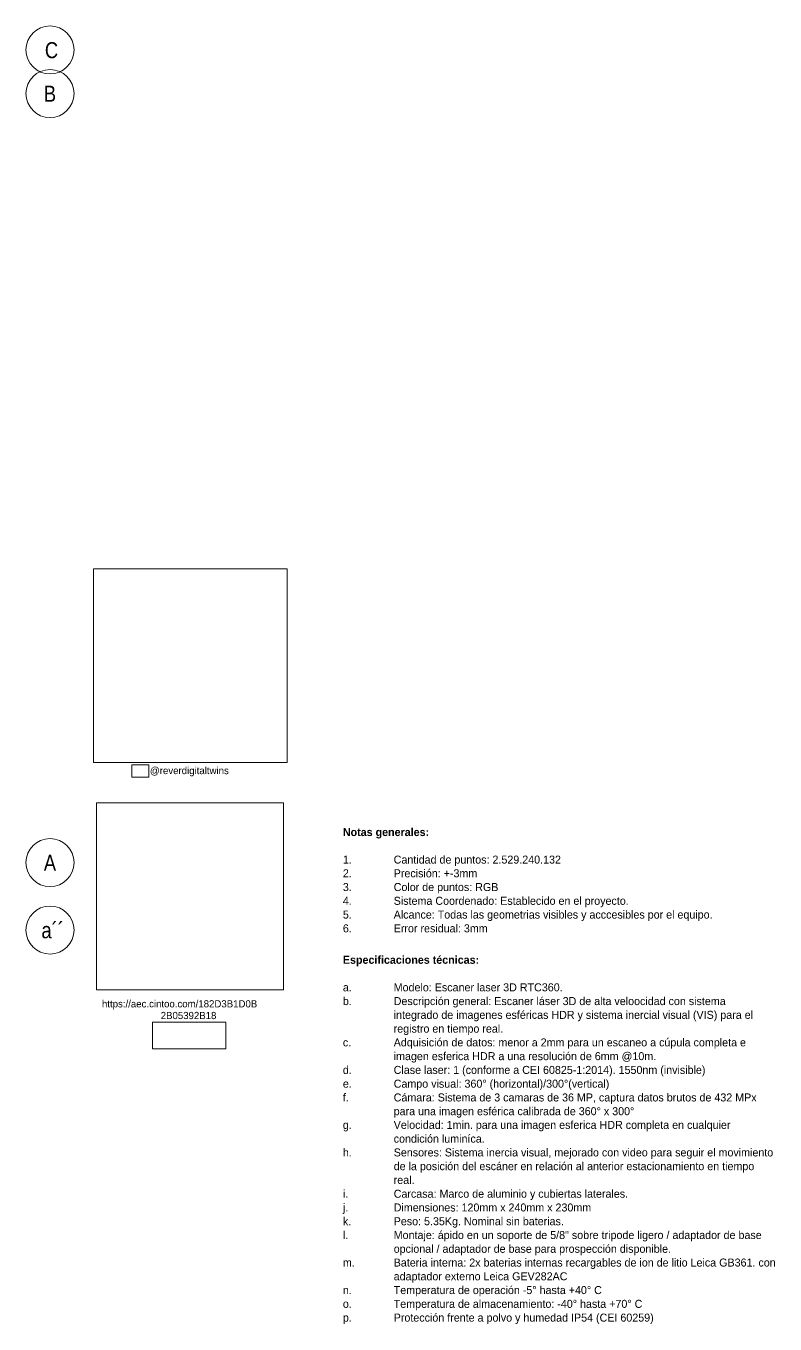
# Model space of a CAD drawing. Header units: centimetres. Extents: x -1906 to 5208, y -261 to 2955.
# Drawn here: x 4272 to 5208, y -261 to 1361 of the extents above; entities that cross this region are included whole.
import ezdxf

# ---------------------------------------------------------------- set-up
doc = ezdxf.new("R2010")
doc.units = ezdxf.units.CM
doc.linetypes.add('Dash_2_', pattern=[0.635, 0.3175, -0.3175])
for name, color, linetype, lineweight in [('G-ANNO-REFR', 7, 'Dash_2_', 18), ('G-ANNO-TEXT', 7, 'Continuous', 9), ('S-GRID-IDEN', 7, 'Continuous', 9)]:
    doc.layers.add(name, color=color, linetype=linetype, lineweight=lineweight)
doc.styles.add('Century Gothic_2', font='GOTHIC.TTF', dxfattribs={"height": 9})
doc.styles.add('Century Gothic_3', font='GOTHIC.TTF', dxfattribs={"height": 10})
doc.styles.add('Century Gothic_B_2', font='GOTHICB.TTF', dxfattribs={"height": 10})
doc.styles.add('Saira Condensed_1', font='SairaCondensed-Regular.ttf', dxfattribs={"height": 20})
picture_1 = doc.add_image_def('image1.jpg', size_in_pixel=(275, 100))
picture_2 = doc.add_image_def('image2.png', size_in_pixel=(160, 160))
picture_3 = doc.add_image_def('image3.jpeg', size_in_pixel=(2000, 2000))
picture_4 = doc.add_image_def('image4.jpg', size_in_pixel=(434, 317))

# ---------------------------------------------------------------- blocks, each defined once
blk = doc.blocks.new('Grid - 3mm-1647199-Planta Bodega almacenamiento insumos')
at = {"layer": 'S-GRID-IDEN', "color": 253, "true_color": 0xaaaaaa}
blk.add_circle((0, 0), 0.3, dxfattribs=at)

msp = doc.modelspace()

# ---------------------------------------------------------------- block references
at = {"layer": 'S-GRID-IDEN', "color": 253, "true_color": 0xaaaaaa, "xscale": 99.99999999999993, "yscale": 99.99999999999993, "zscale": 99.99999999999993, "rotation": 269.9999999999996}
for p in [(4301.9, 1330.8), (4301.9, 1276.3), (4301.9, 315.3), (4301.9, 231.1)]:
    msp.add_blockref('Grid - 3mm-1647199-Planta Bodega almacenamiento insumos', p, dxfattribs=at)

# ---------------------------------------------------------------- texts
at = {"layer": 'G-ANNO-TEXT', "attachment_point": 1}
for s, insert, char_height, width, style in [('@reverdigitaltwins', (4426.8, 434.9), 9, 128.671, 'Century Gothic_2'), ('Notas generales:', (4667.8, 358.5), 10, 141.498, 'Century Gothic_B_2'), ('Cantidad de puntos: 2.529.240.132', (4731.3, 324.1), 10, 287.405, 'Century Gothic_3'), ('1.', (4667.8, 324.1), 10, 76.97, 'Century Gothic_3'), ('2.', (4667.8, 307), 10, 76.97, 'Century Gothic_3'), ('Precisión: +-3mm', (4731.3, 307), 10, 141.097, 'Century Gothic_3'), ('3.', (4667.8, 289.8), 10, 76.97, 'Century Gothic_3'), ('Color de puntos: RGB', (4731.3, 289.8), 10, 178.375, 'Century Gothic_3'), ('4.', (4667.8, 272.6), 10, 76.97, 'Century Gothic_3'), ('Sistema Coordenado: Establecido en el proyecto.', (4731.3, 272.6), 10, 416.477, 'Century Gothic_3'), ('5.', (4667.8, 255.4), 10, 76.97, 'Century Gothic_3'), ('Alcance: Todas las geometrias visibles y acccesibles por el equipo.', (4731.3, 255.4), 10, 557.974, 'Century Gothic_3'), ('6.', (4667.8, 238.2), 10, 76.97, 'Century Gothic_3'), ('Error residual: 3mm', (4731.3, 238.2), 10, 156.73, 'Century Gothic_3'), ('Especificaciones técnicas:', (4667.8, 198.9), 10, 222.869, 'Century Gothic_B_2'), ('a.', (4667.8, 164.5), 10, 76.97, 'Century Gothic_3'), ('Modelo: Escaner laser 3D RTC360.', (4731.3, 164.5), 10, 280.591, 'Century Gothic_3'), ('b.', (4667.8, 147.3), 10, 76.97, 'Century Gothic_3'), ('Descripción general: Escaner láser 3D de alta veloocidad con sistema ', (4731.3, 147.3), 10, 590.844, 'Century Gothic_3'), ('https://aec.cintoo.com/182D3B1D0B', (4366.8, 143.4), 9, 262.553, 'Century Gothic_2'), ('integrado de imagenes esféricas HDR y sistema inercial visual (VIS) para el ', (4731.3, 130.1), 10, 624.114, 'Century Gothic_3'), ('2B05392B18', (4440.2, 128.8), 9, 84.177, 'Century Gothic_2'), ('registro en tiempo real.', (4731.3, 112.9), 10, 192.405, 'Century Gothic_3'), ('c.', (4667.8, 95.7), 10, 76.97, 'Century Gothic_3'), ('Adquisición de datos: menor a 2mm para un escaneo a cúpula completa e ', (4731.3, 95.7), 10, 640.147, 'Century Gothic_3'), ('imagen esferica HDR a una resolución de 6mm @10m.', (4731.3, 78.5), 10, 454.156, 'Century Gothic_3'), ('d.', (4667.8, 61.3), 10, 76.97, 'Century Gothic_3'), ('Clase laser: 1 (conforme a CEI 60825-1:2014). 1550nm (invisible)', (4731.3, 61.3), 10, 525.907, 'Century Gothic_3'), ('e.', (4667.8, 44.1), 10, 76.97, 'Century Gothic_3'), ('Campo visual: 360° (horizontal)/300°(vertical)', (4731.3, 44.1), 10, 376.793, 'Century Gothic_3'), ('f.', (4667.8, 26.9), 10, 76.97, 'Century Gothic_3'), ('Cámara: Sistema de 3 camaras de 36 MP, captura datos brutos de 432 MPx ', (4731.3, 26.9), 10, 637.742, 'Century Gothic_3'), ('para una imagen esférica calibrada de 360° x 300°', (4731.3, 9.7), 10, 426.899, 'Century Gothic_3'), ('g.', (4667.8, -7.4), 10, 76.97, 'Century Gothic_3'), ('Velocidad: 1min. para una imagen esferica HDR completa en cualquier ', (4731.3, -7.4), 10, 606.477, 'Century Gothic_3'), ('condición luminíca.', (4731.3, -24.6), 10, 164.747, 'Century Gothic_3'), ('h.', (4667.8, -41.8), 10, 76.97, 'Century Gothic_3'), ('Sensores: Sistema inercia visual, mejorado con video para seguir el movimiento ', (4731.3, -41.8), 10, 667.405, 'Century Gothic_3'), ('de la posición del escáner en relación al anterior estacionamiento en tiempo ', (4731.3, -59), 10, 652.173, 'Century Gothic_3'), ('real. ', (4731.3, -76.2), 10, 40.886, 'Century Gothic_3'), ('i.', (4667.8, -93.4), 10, 76.97, 'Century Gothic_3'), ('Carcasa: Marco de aluminio y cubiertas laterales.', (4731.3, -93.4), 10, 416.477, 'Century Gothic_3'), ('j.', (4667.8, -110.6), 10, 76.97, 'Century Gothic_3'), ('Dimensiones: 120mm x 240mm x 230mm ', (4731.3, -110.6), 10, 339.916, 'Century Gothic_3'), ('k.', (4667.8, -127.8), 10, 76.97, 'Century Gothic_3'), ('Peso: 5.35Kg. Nominal sin baterias.', (4731.3, -127.8), 10, 284.599, 'Century Gothic_3'), ('l.', (4667.8, -145), 10, 76.97, 'Century Gothic_3'), ('Montaje: ápido en un soporte de 5/8" sobre tripode ligero / adaptador de base ', (4731.3, -145), 10, 667.405, 'Century Gothic_3'), ('opcional / adaptador de base para prospección disponible.', (4731.3, -162.2), 10, 507.067, 'Century Gothic_3'), ('m.', (4667.8, -179.4), 10, 76.97, 'Century Gothic_3'), ('Bateria interna: 2x baterias internas recargables de ion de litio Leica GB361. con ', (4731.3, -179.4), 10, 667.405, 'Century Gothic_3'), ('adaptador externo Leica GEV282AC', (4731.3, -196.6), 10, 305.443, 'Century Gothic_3'), ('n.', (4667.8, -213.8), 10, 76.97, 'Century Gothic_3'), ('Temperatura de operación -5° hasta +40° C', (4731.3, -213.8), 10, 365.169, 'Century Gothic_3'), ('o.', (4667.8, -231), 10, 76.97, 'Century Gothic_3'), ('Temperatura de almacenamiento: -40° hasta +70° C', (4731.3, -231), 10, 438.122, 'Century Gothic_3'), ('p.', (4667.8, -248.2), 10, 76.97, 'Century Gothic_3'), ('Protección frente a polvo y humedad IP54 (CEI 60259)', (4731.3, -248.2), 10, 452.953, 'Century Gothic_3')]:
    msp.add_mtext(s, dxfattribs=dict(at, insert=insert, char_height=char_height, width=width, style=style))
at = {"layer": 'S-GRID-IDEN', "color": 253, "true_color": 0xaaaaaa, "char_height": 20, "attachment_point": 1, "style": 'Saira Condensed_1'}
for s, insert, width in [('C', (4295.5, 1340.5), 14.43), ('B', (4294.2, 1286.1), 17.637), ('A', (4294.2, 325.1), 17.637), ('a´´', (4291.2, 240.8), 24.852)]:
    msp.add_mtext(s, dxfattribs=dict(at, insert=insert, width=width))

# ---------------------------------------------------------------- pictures from other files: only their frames are drawn
at = {"layer": 'G-ANNO-REFR'}
image = msp.add_image(picture_3, insert=(4356.1, 440.4), size_in_units=(242, 242), dxfattribs=at)
image.dxf.flags = 7
image = msp.add_image(picture_4, insert=(4404.3, 422.1), size_in_units=(20.9, 15.3), dxfattribs=at)
image.dxf.flags = 7
image = msp.add_image(picture_2, insert=(4360.1, 156.3), size_in_units=(233.6, 233.6), dxfattribs=at)
image.dxf.flags = 7
image = msp.add_image(picture_1, insert=(4429.9, 82.7), size_in_units=(91.8, 33.4), dxfattribs=at)
image.dxf.flags = 7

doc.saveas('drawing.dxf')
